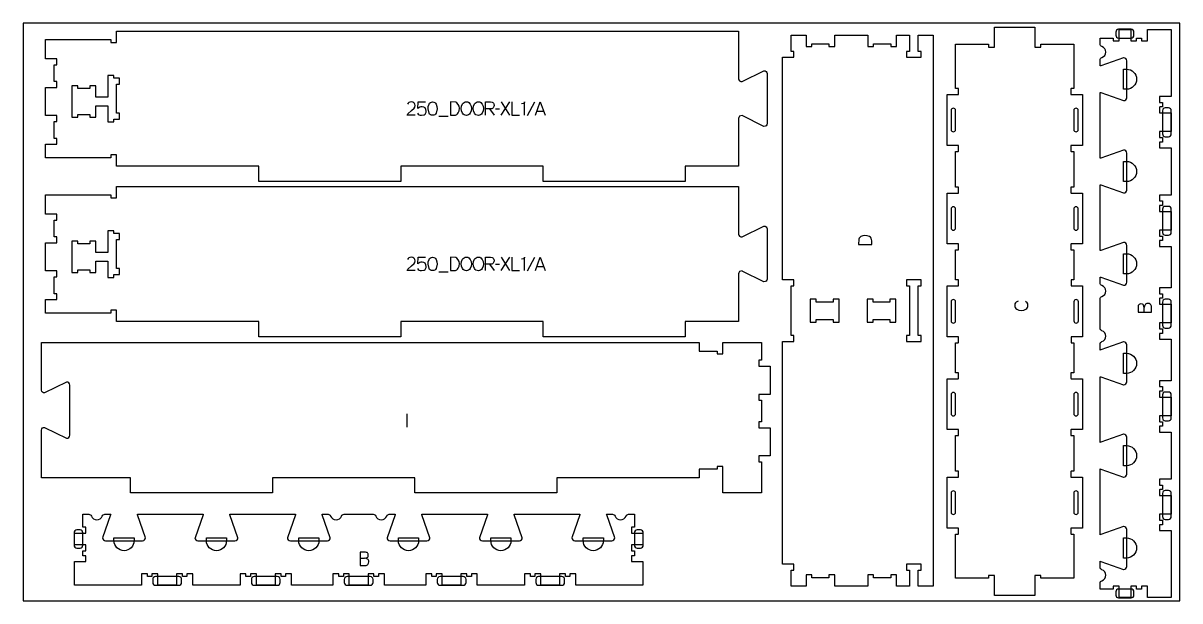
# Model space of a CAD drawing. Header units: millimetres. Extents: x -1220 to 1220, y -1930 to 4127.
# Drawn here: x -1220 to 1220, y 710 to 1930 of the extents above; entities that cross this region are included whole.
import ezdxf

# ---------------------------------------------------------------- set-up
doc = ezdxf.new("R2010")
doc.units = ezdxf.units.MM
for name, color, linetype, true_color in [('0_SHEET_SPRUCEPLY_2440X122', 1, 'Continuous', 0xff0000), ('1_ANYTOOL_1MMDEEP_LABELS_S', 2, 'Continuous', 0xffff00), ('3_ANYTOOL_CUTTHROUGH_INSID', 4, 'Continuous', 0x00ffff), ('4_ANYTOOL_CUTTHROUGH_OUTSI', 5, 'Continuous', 0x0000ff), ('5_ANYTOOL_HALF_MILL_9MM_IN', 3, 'Continuous', 0x00ff00)]:
    doc.layers.add(name, color=color, linetype=linetype, true_color=true_color)

msp = doc.modelspace()

# ---------------------------------------------------------------- linework, layer by layer
at = {"layer": '0_SHEET_SPRUCEPLY_2440X122'}
msp.add_lwpolyline([(-1220, 1930), (-1220, 710), (1220, 710), (1220, 1930)], close=True, dxfattribs=at)
at = {"layer": '1_ANYTOOL_1MMDEEP_LABELS_S'}
for p, q in [((-194.3, 1763.5), (-212, 1735.5)), ((-193.2, 1735.5), (-210.9, 1763.5)), ((-141.1, 1763.1), (-157.1, 1734.4)), ((-342.8, 1733.2), (-323.5, 1733.2)), ((-236.1, 1749), (-226.4, 1735.5)), ((-215.2, 1748.5), (-223.4, 1748.4)), ((-136.3, 1744.4), (-122.3, 1744.4)), ((-236.1, 1421), (-226.4, 1407.5)), ((-215.2, 1420.5), (-223.4, 1420.4)), ((-194.3, 1435.5), (-212, 1407.5)), ((-193.2, 1407.5), (-210.9, 1435.5)), ((-141.1, 1435.1), (-157.1, 1406.3)), ((-136.3, 1416.4), (-122.3, 1416.4)), ((-342.8, 1405.1), (-323.5, 1405.1)), ((-410.4, 1105.1, 0), (-410.4, 1077.1, 0))]:
    msp.add_line(p, q, dxfattribs=at)
for points in [[(-392.8, 1735.6), (-409.9, 1735.6), (-408.4, 1738.7), (-400.5, 1745.7), (-395.5, 1750.1), (-393.8, 1752.7), (-393.3, 1755.8), (-393.9, 1759.1), (-394.6, 1760.5), (-395.6, 1761.6), (-398.3, 1763), (-401.6, 1763.5), (-404.2, 1763.2), (-406.3, 1762.3), (-408.1, 1760.8), (-409.5, 1758.8)], [(-388.2, 1740), (-386.5, 1738), (-384.6, 1736.6), (-382.4, 1735.8), (-379.9, 1735.5), (-374.4, 1736.5), (-372.3, 1738), (-370.6, 1740.5), (-370, 1742.3), (-369.7, 1744.1), (-370.3, 1747.8), (-372, 1750.8), (-373.2, 1752), (-374.7, 1752.8), (-378.5, 1753.5), (-381, 1753.2), (-383.1, 1752.4), (-387.1, 1749.5), (-386.4, 1763.5), (-371.3, 1763.5)], [(-244.5, 1735.5), (-244.5, 1763.5), (-233.9, 1763.5), (-230.7, 1763.1), (-229.4, 1762.5), (-228.4, 1761.7), (-227.6, 1760.7), (-227, 1759.4), (-226.5, 1756.2), (-226.9, 1753.7), (-228.2, 1751.4), (-229.1, 1750.4), (-230.1, 1749.7), (-231.3, 1749.3), (-232.6, 1749.1), (-234.3, 1749), (-236.1, 1749), (-244.5, 1749)], [(-189.2, 1763.5), (-189.2, 1735.5), (-173.2, 1735.5)], [(-162.3, 1735.5), (-162.3, 1763.6), (-162.6, 1762.5), (-163.1, 1761.6), (-163.8, 1760.9), (-164.7, 1760.4), (-168.8, 1759.5)], [(-139.5, 1735.5), (-129.3, 1763.5), (-119, 1735.5)], [(-392.8, 1407.5), (-409.9, 1407.6), (-408.4, 1410.7), (-400.5, 1417.7), (-395.5, 1422.1), (-393.8, 1424.7), (-393.3, 1427.8), (-393.9, 1431.1), (-394.6, 1432.4), (-395.6, 1433.5), (-398.3, 1435), (-401.6, 1435.5), (-404.2, 1435.2), (-406.3, 1434.3), (-408.1, 1432.8), (-409.5, 1430.7)], [(-388.2, 1411.9), (-386.5, 1410), (-384.6, 1408.6), (-382.4, 1407.8), (-379.9, 1407.5), (-374.4, 1408.5), (-372.3, 1410), (-370.6, 1412.5), (-370, 1414.3), (-369.7, 1416.1), (-370.3, 1419.7), (-372, 1422.8), (-373.2, 1424), (-374.7, 1424.8), (-378.5, 1425.5), (-381, 1425.2), (-383.1, 1424.4), (-387.1, 1421.5), (-386.4, 1435.5), (-371.3, 1435.5)], [(-244.5, 1407.5), (-244.5, 1435.5), (-233.9, 1435.5), (-230.7, 1435), (-229.4, 1434.5), (-228.4, 1433.7), (-227.6, 1432.6), (-227, 1431.4), (-226.5, 1428.2), (-226.9, 1425.7), (-228.2, 1423.3), (-229.1, 1422.4), (-230.1, 1421.7), (-231.3, 1421.2), (-232.6, 1421.1), (-234.3, 1421), (-236.1, 1421), (-244.5, 1421)], [(-189.2, 1435.5), (-189.2, 1407.5), (-173.2, 1407.5)], [(-162.3, 1407.5), (-162.3, 1435.5), (-162.6, 1434.5), (-163.1, 1433.6), (-163.8, 1432.9), (-164.7, 1432.3), (-168.8, 1431.5)], [(-139.5, 1407.5), (-129.3, 1435.5), (-119, 1407.5)], [(1131.9, 1319.4), (1159.9, 1319.4), (1159.9, 1328.5), (1160, 1330.8), (1159.9, 1332.4), (1159.5, 1333.9), (1158.7, 1335.1), (1157.6, 1336.2), (1154.9, 1337.7), (1152, 1338.1), (1150.2, 1338), (1148.7, 1337.5), (1147.5, 1336.6), (1146.5, 1335.4), (1145.2, 1332.5), (1144.6, 1329.3)], [(1144.7, 1319.4), (1144.6, 1329.3), (1143.1, 1334.6), (1142.3, 1335.6), (1141.2, 1336.4), (1138, 1336.9), (1135.3, 1336.6), (1134.3, 1336.1), (1133.4, 1335.4), (1132.8, 1334.5), (1132.3, 1333.4), (1131.9, 1330.7), (1131.9, 1319.4)], [(-509.4, 800), (-499.6, 800.1), (-494.2, 801.6), (-493.2, 802.4), (-492.5, 803.5), (-491.9, 806.7), (-492.3, 809.4), (-492.8, 810.4), (-493.4, 811.3), (-494.3, 811.9), (-495.4, 812.4), (-498.1, 812.8), (-509.4, 812.8)], [(-509.4, 812.8), (-509.4, 784.8), (-500.4, 784.8), (-498, 784.7), (-496.4, 784.8), (-494.9, 785.2), (-493.7, 786), (-492.6, 787.1), (-491.2, 789.8), (-490.7, 792.7), (-490.9, 794.5), (-491.4, 796), (-492.2, 797.2), (-493.4, 798.2), (-496.3, 799.5), (-499.6, 800.1)]]:
    msp.add_lwpolyline(points, dxfattribs=at)
for points in [[(-356.3, 1763.8), (-353.8, 1763.4), (-351.7, 1762.3), (-350.1, 1760.7), (-348.8, 1758.7), (-347.3, 1754), (-346.9, 1749.2), (-348.9, 1739.9), (-350.1, 1737.9), (-351.7, 1736.4), (-353.8, 1735.6), (-356.3, 1735.3), (-358.9, 1735.6), (-360.9, 1736.4), (-362.6, 1737.9), (-363.8, 1740), (-365.7, 1749.2), (-365.3, 1754), (-363.8, 1758.8), (-362.6, 1760.7), (-360.9, 1762.3), (-358.9, 1763.4)], [(-318.7, 1763.5), (-318.7, 1735.5), (-310.7, 1735.6), (-307.9, 1735.9), (-305.5, 1736.8), (-303.6, 1738.3), (-302.1, 1740.3), (-300.3, 1745), (-299.7, 1750.2), (-300.2, 1754.5), (-302, 1758.4), (-305.3, 1761.9), (-307.2, 1762.9)], [(-284.7, 1763.8), (-282.1, 1763.5), (-279.9, 1762.4), (-276.7, 1759), (-274.9, 1754.3), (-274.3, 1749.4), (-274.9, 1744.6), (-276.9, 1739.8), (-278.3, 1737.8), (-280.2, 1736.3), (-282.4, 1735.4), (-285, 1735.1), (-287.7, 1735.4), (-290, 1736.3), (-291.8, 1737.8), (-293.3, 1739.9), (-295.3, 1744.8), (-295.9, 1749.6), (-295.2, 1754.7), (-293.2, 1759.3), (-291.7, 1761.3), (-289.7, 1762.7), (-287.4, 1763.6)], [(-259.5, 1763.8), (-256.9, 1763.5), (-254.7, 1762.4), (-251.5, 1759), (-249.7, 1754.3), (-249.1, 1749.4), (-249.8, 1744.6), (-251.7, 1739.8), (-253.2, 1737.8), (-255, 1736.3), (-257.2, 1735.4), (-259.8, 1735.1), (-262.5, 1735.4), (-264.8, 1736.3), (-266.7, 1737.8), (-268.2, 1739.9), (-270.1, 1744.8), (-270.7, 1749.6), (-270.1, 1754.7), (-268.1, 1759.3), (-266.5, 1761.3), (-264.6, 1762.7), (-262.2, 1763.6)], [(542, 1462.5), (570, 1462.5), (570, 1470.5), (569.6, 1473.4), (568.7, 1475.8), (567.3, 1477.7), (565.3, 1479.1), (560.5, 1481), (555.4, 1481.6), (551.1, 1481), (547.2, 1479.3), (543.6, 1476), (542.7, 1474)], [(-356.3, 1435.7), (-353.8, 1435.4), (-351.7, 1434.3), (-350.1, 1432.7), (-348.8, 1430.7), (-347.3, 1426), (-346.9, 1421.1), (-348.9, 1411.9), (-350.1, 1409.9), (-351.7, 1408.4), (-353.8, 1407.6), (-356.3, 1407.3), (-358.9, 1407.6), (-360.9, 1408.4), (-362.6, 1409.9), (-363.8, 1411.9), (-365.7, 1421.2), (-365.3, 1426), (-363.8, 1430.7), (-362.6, 1432.7), (-360.9, 1434.3), (-358.9, 1435.4)], [(-318.7, 1435.5), (-318.7, 1407.5), (-310.7, 1407.6), (-307.9, 1407.9), (-305.5, 1408.8), (-303.6, 1410.2), (-302.1, 1412.3), (-300.3, 1417), (-299.7, 1422.1), (-300.2, 1426.4), (-302, 1430.4), (-305.3, 1433.9), (-307.2, 1434.8)], [(-284.7, 1435.8), (-282.1, 1435.5), (-279.9, 1434.4), (-276.7, 1430.9), (-274.9, 1426.3), (-274.3, 1421.3), (-274.9, 1416.6), (-276.9, 1411.8), (-278.3, 1409.7), (-280.2, 1408.3), (-282.4, 1407.4), (-285, 1407.1), (-287.7, 1407.4), (-290, 1408.3), (-291.8, 1409.8), (-293.3, 1411.9), (-295.3, 1416.8), (-295.9, 1421.6), (-295.2, 1426.6), (-293.2, 1431.3), (-291.7, 1433.3), (-289.7, 1434.7), (-287.4, 1435.5)], [(-259.5, 1435.8), (-256.9, 1435.5), (-254.7, 1434.4), (-251.5, 1430.9), (-249.7, 1426.3), (-249.1, 1421.3), (-249.8, 1416.6), (-251.7, 1411.8), (-253.2, 1409.7), (-255, 1408.3), (-257.2, 1407.4), (-259.8, 1407.1), (-262.5, 1407.4), (-264.8, 1408.3), (-266.7, 1409.8), (-268.2, 1411.9), (-270.1, 1416.8), (-270.7, 1421.6), (-270.1, 1426.6), (-268.1, 1431.3), (-266.5, 1433.3), (-264.6, 1434.7), (-262.2, 1435.5)]]:
    msp.add_lwpolyline(points, close=True, dxfattribs=at)
msp.add_lwpolyline([(878.6, 1343.1, 0.131103), (873.6, 1339.6), (872.1, 1337), (871.6, 1333.9), (871.9, 1331.5), (872.7, 1329.4), (874.1, 1327.6), (876, 1326.1), (880.6, 1324.1), (885.6, 1323.5), (890.6, 1324.1), (895.2, 1326.1), (897.1, 1327.6), (898.5, 1329.5), (899.3, 1331.7), (899.6, 1334.2), (899.2, 1336.9), (898.1, 1339.1), (894.2, 1342.4)], format="xyb", dxfattribs=at)
at = {"layer": '3_ANYTOOL_CUTTHROUGH_INSID'}
for points in [[(-1023.3, 1813.8), (-1023.3, 1813.7), (-1028.8, 1813.7), (-1028.8, 1819.7), (-1041.3, 1819.7), (-1041.3, 1773.7), (-1066.8, 1773.7), (-1066.8, 1797.7), (-1079.3, 1797.7), (-1079.3, 1791.7), (-1104.8, 1791.7), (-1104.8, 1797.7), (-1117.3, 1797.7), (-1117.3, 1731.2), (-1104.8, 1731.2), (-1104.8, 1737.2), (-1079.3, 1737.2), (-1079.3, 1731.2), (-1066.8, 1731.2), (-1066.8, 1755.2), (-1041.3, 1755.2), (-1041.3, 1721.2), (-1028.8, 1721.2), (-1028.8, 1727.2), (-1022.8, 1727.2), (-1022.8, 1727.3), (-1016.8, 1727.3), (-1016.8, 1739.8), (-1022.8, 1739.8), (-1022.8, 1801.3), (-1016.8, 1801.3), (-1016.8, 1813.8)], [(-1023.3, 1485.8), (-1023.3, 1485.7), (-1028.8, 1485.7), (-1028.8, 1491.7), (-1041.3, 1491.7), (-1041.3, 1445.7), (-1066.8, 1445.7), (-1066.8, 1469.7), (-1079.3, 1469.7), (-1079.3, 1463.7), (-1104.8, 1463.7), (-1104.8, 1469.7), (-1117.3, 1469.7), (-1117.3, 1403.2), (-1104.8, 1403.2), (-1104.8, 1409.2), (-1079.3, 1409.2), (-1079.3, 1403.2), (-1066.8, 1403.2), (-1066.8, 1427.2), (-1041.3, 1427.2), (-1041.3, 1393.2), (-1028.8, 1393.2), (-1028.8, 1399.2), (-1022.8, 1399.2), (-1022.8, 1399.3), (-1016.8, 1399.3), (-1016.8, 1411.8), (-1022.8, 1411.8), (-1022.8, 1473.3), (-1016.8, 1473.3), (-1016.8, 1485.8)], [(674, 1257.9), (674, 1270.4), (668, 1270.4), (668, 1375.1), (674, 1375.1), (674, 1387.6), (643.5, 1387.6), (643.5, 1375.1), (649.5, 1375.1), (649.5, 1270.4), (643.5, 1270.4), (643.5, 1257.9)], [(488.5, 1347), (488.5, 1341), (453, 1341), (453, 1347), (440.5, 1347), (440.5, 1298.5), (453, 1298.5), (453, 1304.5), (488.5, 1304.5), (488.5, 1298.5), (501, 1298.5), (501, 1347)], [(608.5, 1347), (608.5, 1341), (573, 1341), (573, 1347), (560.5, 1347), (560.5, 1298.5), (573, 1298.5), (573, 1304.5), (608.5, 1304.5), (608.5, 1298.5), (621, 1298.5), (621, 1347)]]:
    msp.add_lwpolyline(points, close=True, dxfattribs=at)
for points in [[(746.8, 1745.4, 1), (737.3, 1745.4), (737.3, 1705.4, 1), (746.8, 1705.4)], [(996.3, 1745.4), (996.3, 1705.4, 1), (1005.8, 1705.4), (1005.8, 1745.4, 1)], [(746.8, 1537.4, 1), (737.3, 1537.4), (737.3, 1497.4, 1), (746.8, 1497.4)], [(996.3, 1537.4), (996.3, 1497.4, 1), (1005.8, 1497.4), (1005.8, 1537.4, 1)], [(746.8, 1341.4, 1), (737.3, 1341.4), (737.3, 1301.4, 1), (746.8, 1301.4)], [(996.4, 1341.4), (996.4, 1301.4, 1), (1005.9, 1301.4), (1005.9, 1341.4, 1)], [(746.8, 1145.4, 1), (737.3, 1145.4), (737.3, 1105.4, 1), (746.8, 1105.4)], [(996.3, 1145.4), (996.3, 1105.4, 1), (1005.8, 1105.4), (1005.8, 1145.4, 1)], [(746.8, 937.4, 1), (737.3, 937.4), (737.3, 897.4, 1), (746.8, 897.4)], [(996.3, 937.4), (996.3, 897.4, 1), (1005.8, 897.4), (1005.8, 937.4, 1)]]:
    msp.add_lwpolyline(points, format="xyb", close=True, dxfattribs=at)
at = {"layer": '4_ANYTOOL_CUTTHROUGH_OUTSI'}
for points in [[(-723, 1627.7), (-1022.8, 1627.7), (-1022.8, 1651.5, 0.414214), (-1023, 1651.7), (-1035, 1651.7, 0.414214), (-1035.3, 1651.5), (-1035.3, 1645.7), (-1172.8, 1645.7), (-1172.8, 1674.2), (-1149, 1674.2, 0.414214), (-1148.8, 1674.5), (-1148.8, 1686.5, 0.414214), (-1149, 1686.7), (-1154.8, 1686.7), (-1154.8, 1722.2), (-1149, 1722.2, 0.414214), (-1148.8, 1722.5), (-1148.8, 1734.5, 0.414214), (-1149, 1734.7), (-1172.8, 1734.7), (-1172.8, 1794.2), (-1149, 1794.2, 0.414214), (-1148.8, 1794.5), (-1148.8, 1806.5, 0.414214), (-1149, 1806.7), (-1154.8, 1806.7), (-1154.8, 1842.2), (-1149, 1842.2, 0.414214), (-1148.8, 1842.5), (-1148.8, 1854.5, 0.414214), (-1149, 1854.7), (-1172.8, 1854.7), (-1172.8, 1895.2), (-1035.3, 1895.2), (-1035.3, 1889.5, 0.414214), (-1035, 1889.2), (-1023, 1889.2, 0.414214), (-1022.8, 1889.5), (-1022.8, 1913.2), (289.2, 1913.2), (289.2, 1812.6, 0.463455), (296.5, 1806.4), (296.6, 1806.4), (342.6, 1829.1, -0.461531), (349.2, 1823.4), (349.2, 1717.6, -0.461531), (342.6, 1711.9), (296.6, 1734.6), (296.5, 1734.6, 0.463455), (289.2, 1728.4), (289.2, 1627.7), (177, 1627.7, 0.414214), (176.7, 1627.5), (176.7, 1595.7), (-122.8, 1595.7), (-122.8, 1627.5, 0.414214), (-123, 1627.7), (-423, 1627.7, 0.414214), (-423.3, 1627.5), (-423.3, 1595.7), (-722.8, 1595.7), (-722.8, 1627.5, 0.414214)], [(673.7, 775.1, 0.414214), (674, 775.3), (674, 787.3, 0.414214), (673.7, 787.6), (643.7, 787.6, 0.414214), (643.5, 787.3), (643.5, 775.3, 0.414214), (643.7, 775.1), (649.5, 775.1), (649.5, 741), (622, 741), (622, 764.7, 0.414206), (621.7, 765), (610.2, 765, 0.414221), (610, 764.7), (610, 759), (574, 759), (574, 764.7, 0.414214), (573.7, 765), (561.7, 765, 0.414214), (561.5, 764.7), (561.5, 741), (492, 741), (492, 764.7, 0.414214), (491.7, 765), (479.7, 765, 0.414214), (479.5, 764.7), (479.5, 759), (444, 759), (444, 764.7, 0.414214), (443.7, 765), (431.7, 765, 0.414214), (431.5, 764.7), (431.5, 741), (400, 741), (400, 775.1), (405.7, 775.1, 0.414214), (406, 775.3), (406, 787.3, 0.414214), (405.7, 787.6), (382, 787.6), (382, 1257.9), (405.7, 1257.9, 0.414214), (406, 1258.1), (406, 1270.1, 0.414214), (405.7, 1270.4), (400, 1270.4), (400, 1375.1), (405.7, 1375.1, 0.414214), (406, 1375.3), (406, 1387.3, 0.414214), (405.7, 1387.6), (382, 1387.6), (382, 1857.9), (405.7, 1857.9, 0.414214), (406, 1858.1), (406, 1870.1, 0.414214), (405.7, 1870.4), (400, 1870.4), (400, 1904.5), (431.5, 1904.5), (431.5, 1880.7, 0.414214), (431.7, 1880.5), (443.7, 1880.5, 0.414214), (444, 1880.7), (444, 1886.5), (479.5, 1886.5), (479.5, 1880.7, 0.414214), (479.7, 1880.5), (491.7, 1880.5, 0.414214), (492, 1880.7), (492, 1904.5), (561.5, 1904.5), (561.5, 1880.7, 0.414214), (561.7, 1880.5), (573.7, 1880.5, 0.414214), (574, 1880.7), (574, 1886.5), (610, 1886.5), (610, 1880.7, 0.414221), (610.2, 1880.5), (621.7, 1880.5, 0.414206), (622, 1880.7), (622, 1904.5), (649.5, 1904.5), (649.5, 1870.4), (643.7, 1870.4, 0.414214), (643.5, 1870.1), (643.5, 1858.1, 0.414214), (643.7, 1857.9), (673.7, 1857.9, 0.414214), (674, 1858.1), (674, 1870.1, 0.414214), (673.7, 1870.4), (668, 1870.4), (668, 1904.5), (699.5, 1904.5), (699.5, 741), (668, 741), (668, 775.1)], [(752.6, 851.2, 0.414214), (752.8, 851.4), (752.8, 863.4, 0.414214), (752.6, 863.7), (728.8, 863.7), (728.8, 971.2), (752.6, 971.2, 0.414214), (752.8, 971.4), (752.8, 983.4, 0.414214), (752.6, 983.7), (746.8, 983.7), (746.8, 1059.2), (752.6, 1059.2, 0.414214), (752.8, 1059.4), (752.8, 1071.4, 0.414214), (752.6, 1071.7), (728.8, 1071.7), (728.8, 1179.2), (752.6, 1179.2, 0.414214), (752.8, 1179.4), (752.8, 1191.4, 0.414214), (752.6, 1191.7), (746.8, 1191.7), (746.8, 1255.2), (752.6, 1255.2, 0.414214), (752.8, 1255.4), (752.8, 1267.4, 0.414214), (752.6, 1267.7), (728.8, 1267.7), (728.8, 1375.2), (752.6, 1375.2, 0.414214), (752.8, 1375.4), (752.8, 1387.4, 0.414214), (752.6, 1387.7), (746.8, 1387.7), (746.8, 1451.2), (752.6, 1451.2, 0.414214), (752.8, 1451.4), (752.8, 1463.4, 0.414214), (752.6, 1463.7), (728.8, 1463.7), (728.8, 1571.2), (752.6, 1571.2, 0.414214), (752.8, 1571.4), (752.8, 1583.4, 0.414214), (752.6, 1583.7), (746.8, 1583.7), (746.8, 1659.2), (752.6, 1659.2, 0.414214), (752.8, 1659.4), (752.8, 1671.4, 0.414214), (752.6, 1671.7), (728.8, 1671.7), (728.8, 1779.2), (752.6, 1779.2, 0.414214), (752.8, 1779.4), (752.8, 1791.4, 0.414214), (752.6, 1791.7), (746.8, 1791.7), (746.8, 1885.2), (816.3, 1885.2), (816.3, 1879.4, 0.414214), (816.6, 1879.2), (828.6, 1879.2, 0.414214), (828.8, 1879.4), (828.8, 1921.2), (914.3, 1921.2), (914.3, 1879.4, 0.414214), (914.6, 1879.2), (926.6, 1879.2, 0.414214), (926.8, 1879.4), (926.8, 1885.2), (996.3, 1885.2), (996.3, 1791.7), (990.6, 1791.7, 0.414214), (990.3, 1791.4), (990.3, 1779.4, 0.414214), (990.6, 1779.2), (1014.3, 1779.2), (1014.3, 1671.7), (990.6, 1671.7, 0.414214), (990.3, 1671.4), (990.3, 1659.4, 0.414214), (990.6, 1659.2), (996.3, 1659.2), (996.3, 1583.7), (990.6, 1583.7, 0.414214), (990.3, 1583.4), (990.3, 1571.4, 0.414214), (990.6, 1571.2), (1014.3, 1571.2), (1014.3, 1463.7), (990.6, 1463.7, 0.414214), (990.3, 1463.4), (990.3, 1451.4, 0.414214), (990.6, 1451.2), (996.3, 1451.2), (996.4, 1387.7), (990.6, 1387.7, 0.414214), (990.4, 1387.4), (990.4, 1375.4, 0.414214), (990.6, 1375.2), (1014.4, 1375.2), (1014.4, 1267.7), (990.6, 1267.7, 0.414214), (990.4, 1267.4), (990.4, 1255.4, 0.414214), (990.6, 1255.2), (996.4, 1255.2), (996.3, 1191.7), (990.6, 1191.7, 0.414214), (990.3, 1191.4), (990.3, 1179.4, 0.414214), (990.6, 1179.2), (1014.3, 1179.2), (1014.3, 1071.7), (990.6, 1071.7, 0.414214), (990.3, 1071.4), (990.3, 1059.4, 0.414214), (990.6, 1059.2), (996.3, 1059.2), (996.3, 983.7), (990.6, 983.7, 0.414214), (990.3, 983.4), (990.3, 971.4, 0.414214), (990.6, 971.2), (1014.3, 971.2), (1014.3, 863.7), (990.6, 863.7, 0.414214), (990.3, 863.4), (990.3, 851.4, 0.414214), (990.6, 851.2), (996.3, 851.2), (996.3, 757.7), (926.8, 757.7), (926.8, 763.4, 0.414214), (926.6, 763.7), (914.6, 763.7, 0.414214), (914.3, 763.4), (914.3, 721.7), (828.8, 721.7), (828.8, 763.4, 0.414214), (828.6, 763.7), (816.6, 763.7, 0.414214), (816.3, 763.4), (816.3, 757.7), (746.8, 757.7), (746.8, 851.2)], [(1051.8, 1886), (1051.8, 1898.4), (1079.3, 1898.4), (1079.3, 1892.6, 0.414214), (1079.5, 1892.4), (1091.5, 1892.4, 0.414214), (1091.8, 1892.6), (1091.8, 1916.4), (1116.3, 1916.4), (1116.3, 1892.6, 0.414214), (1116.5, 1892.4), (1128.5, 1892.4, 0.414214), (1128.8, 1892.6), (1128.8, 1898.4), (1139.3, 1898.4), (1139.3, 1892.6, 0.414214), (1139.5, 1892.4), (1151.5, 1892.4, 0.414214), (1151.8, 1892.6), (1151.8, 1916.4), (1201.3, 1916.4), (1201.3, 1774.9), (1177.5, 1774.9, 0.414214), (1177.3, 1774.6), (1177.3, 1762.6, 0.414214), (1177.5, 1762.4), (1183.3, 1762.4), (1183.3, 1752.9), (1177.5, 1752.9, 0.414214), (1177.3, 1752.6), (1177.3, 1740.6, 0.414214), (1177.5, 1740.4), (1201.3, 1740.4), (1201.3, 1700.9), (1177.5, 1700.9, 0.414214), (1177.3, 1700.6), (1177.3, 1688.6, 0.414214), (1177.5, 1688.4), (1183.3, 1688.4), (1183.3, 1678.9), (1177.5, 1678.9, 0.414214), (1177.3, 1678.6), (1177.3, 1666.6, 0.414214), (1177.5, 1666.4), (1201.3, 1666.4), (1201.3, 1566.9), (1177.5, 1566.9, 0.414214), (1177.3, 1566.6), (1177.3, 1554.6, 0.414214), (1177.5, 1554.4), (1183.3, 1554.4), (1183.3, 1544.9), (1177.5, 1544.9, 0.414214), (1177.3, 1544.6), (1177.3, 1532.6, 0.414214), (1177.5, 1532.4), (1201.3, 1532.4), (1201.3, 1492.9), (1177.5, 1492.9, 0.414214), (1177.3, 1492.6), (1177.3, 1480.6, 0.414214), (1177.5, 1480.4), (1183.3, 1480.4), (1183.3, 1470.9), (1177.5, 1470.9, 0.414214), (1177.3, 1470.6), (1177.3, 1458.6, 0.414214), (1177.5, 1458.4), (1201.3, 1458.4), (1201.3, 1370.9), (1177.5, 1370.9, 0.414214), (1177.3, 1370.6), (1177.3, 1358.6, 0.414214), (1177.5, 1358.4), (1183.3, 1358.4), (1183.3, 1348.9), (1177.5, 1348.9, 0.414214), (1177.3, 1348.6), (1177.3, 1336.6, 0.414214), (1177.5, 1336.4), (1201.3, 1336.4), (1201.3, 1296.9), (1177.5, 1296.9, 0.414214), (1177.3, 1296.6), (1177.3, 1284.6, 0.414214), (1177.5, 1284.4), (1183.3, 1284.4), (1183.3, 1274.9), (1177.5, 1274.9, 0.414214), (1177.3, 1274.6), (1177.3, 1262.6, 0.414214), (1177.5, 1262.4), (1201.3, 1262.4), (1201.3, 1174.9), (1177.5, 1174.9, 0.414214), (1177.3, 1174.6), (1177.3, 1162.6, 0.414214), (1177.5, 1162.4), (1183.3, 1162.4), (1183.3, 1152.9), (1177.5, 1152.9, 0.414214), (1177.3, 1152.6), (1177.3, 1140.6, 0.414214), (1177.5, 1140.4), (1201.3, 1140.4), (1201.3, 1100.9), (1177.5, 1100.9, 0.414214), (1177.3, 1100.6), (1177.3, 1088.6, 0.414214), (1177.5, 1088.4), (1183.3, 1088.4), (1183.3, 1078.9), (1177.5, 1078.9, 0.414214), (1177.3, 1078.6), (1177.3, 1066.6, 0.414214), (1177.5, 1066.4), (1201.3, 1066.4), (1201.3, 966.9), (1177.5, 966.9, 0.414214), (1177.3, 966.6), (1177.3, 954.6, 0.414214), (1177.5, 954.4), (1183.3, 954.4), (1183.3, 944.9), (1177.5, 944.9, 0.414214), (1177.3, 944.6), (1177.3, 932.6, 0.414214), (1177.5, 932.4), (1201.3, 932.4), (1201.3, 892.9), (1177.5, 892.9, 0.414214), (1177.3, 892.6), (1177.3, 880.6, 0.414214), (1177.5, 880.4), (1183.3, 880.4), (1183.3, 870.9), (1177.5, 870.9, 0.414214), (1177.3, 870.6), (1177.3, 858.6, 0.414214), (1177.5, 858.4), (1201.3, 858.4), (1201.3, 716.9), (1151.8, 716.9), (1151.8, 740.6, 0.414214), (1151.5, 740.9), (1139.5, 740.9, 0.414214), (1139.3, 740.6), (1139.3, 734.9), (1128.8, 734.9), (1128.8, 740.6, 0.414214), (1128.5, 740.9), (1116.5, 740.9, 0.414214), (1116.3, 740.6), (1116.3, 716.9), (1091.8, 716.9), (1091.8, 740.6, 0.414214), (1091.5, 740.9), (1079.5, 740.9, 0.414214), (1079.3, 740.6), (1079.3, 734.9), (1051.8, 734.9), (1051.8, 747.3, -0.317837), (1055.6, 752.7, 0.707107), (1055.6, 775.8, -0.317837), (1051.8, 781.2), (1051.8, 793.6), (1053.2, 793.4), (1101.4, 776.5), (1101.5, 776.5, 0.414214), (1107.8, 782.7), (1107.8, 860.7, 0.414214), (1101.5, 867), (1101.4, 867), (1053.2, 850.1), (1051.8, 849.8), (1051.8, 988.5), (1053.2, 988.3), (1101.4, 971.4), (1101.5, 971.4, 0.414214), (1107.8, 977.6), (1107.8, 1055.6, 0.414214), (1101.5, 1061.9), (1101.4, 1061.9), (1053.2, 1045), (1051.8, 1044.7), (1051.8, 1183.4), (1053.2, 1183.2), (1101.4, 1166.3), (1101.5, 1166.3, 0.414214), (1107.8, 1172.5), (1107.8, 1250.5, 0.414214), (1101.5, 1256.8), (1101.4, 1256.8), (1053.2, 1239.9), (1051.8, 1239.6), (1051.8, 1252, -0.317837), (1055.6, 1257.4, 0.707107), (1055.6, 1280.5, -0.317837), (1051.8, 1286), (1051.8, 1347.3, -0.317837), (1055.6, 1352.7, 0.707107), (1055.6, 1375.8, -0.317837), (1051.8, 1381.2), (1051.8, 1393.6), (1053.2, 1393.4), (1101.4, 1376.5), (1101.5, 1376.5, 0.414214), (1107.8, 1382.7), (1107.8, 1460.7, 0.414214), (1101.5, 1467), (1101.4, 1467), (1053.2, 1450.1), (1051.8, 1449.8), (1051.8, 1588.5), (1053.2, 1588.3), (1101.4, 1571.4), (1101.5, 1571.4, 0.414214), (1107.8, 1577.6), (1107.8, 1655.6, 0.414214), (1101.5, 1661.9), (1101.4, 1661.9), (1053.2, 1645), (1051.8, 1644.7), (1051.8, 1783.4), (1053.2, 1783.2), (1101.4, 1766.3), (1101.5, 1766.3, 0.414214), (1107.8, 1772.5), (1107.8, 1850.5, 0.414214), (1101.5, 1856.8), (1101.4, 1856.8), (1053.2, 1839.9), (1051.8, 1839.6), (1051.8, 1852, -0.317837), (1055.6, 1857.4, 0.707107), (1055.6, 1880.5, -0.317837)], [(-723, 1299.7), (-1022.8, 1299.7), (-1022.8, 1323.5, 0.414214), (-1023, 1323.7), (-1035, 1323.7, 0.414214), (-1035.3, 1323.5), (-1035.3, 1317.7), (-1172.8, 1317.7), (-1172.8, 1346.2), (-1149, 1346.2, 0.414214), (-1148.8, 1346.5), (-1148.8, 1358.5, 0.414214), (-1149, 1358.7), (-1154.8, 1358.7), (-1154.8, 1394.2), (-1149, 1394.2, 0.414214), (-1148.8, 1394.5), (-1148.8, 1406.5, 0.414214), (-1149, 1406.7), (-1172.8, 1406.7), (-1172.8, 1466.2), (-1149, 1466.2, 0.414214), (-1148.8, 1466.5), (-1148.8, 1478.5, 0.414214), (-1149, 1478.7), (-1154.8, 1478.7), (-1154.8, 1514.2), (-1149, 1514.2, 0.414214), (-1148.8, 1514.5), (-1148.8, 1526.5, 0.414214), (-1149, 1526.7), (-1172.8, 1526.7), (-1172.8, 1567.2), (-1035.3, 1567.2), (-1035.3, 1561.5, 0.414214), (-1035, 1561.2), (-1023, 1561.2, 0.414214), (-1022.8, 1561.5), (-1022.8, 1585.2), (289.2, 1585.2), (289.2, 1484.6, 0.463455), (296.5, 1478.4), (296.6, 1478.4), (342.6, 1501.1, -0.461531), (349.2, 1495.4), (349.2, 1389.6, -0.461531), (342.6, 1383.9), (296.6, 1406.5), (296.5, 1406.6, 0.463455), (289.2, 1400.4), (289.2, 1299.7), (177, 1299.7, 0.414214), (176.7, 1299.5), (176.7, 1267.7), (-122.8, 1267.7), (-122.8, 1299.5, 0.414214), (-123, 1299.7), (-423, 1299.7, 0.414214), (-423.3, 1299.5), (-423.3, 1267.7), (-722.8, 1267.7), (-722.8, 1299.5, 0.414214)], [(-1181.3, 1154.9), (-1181.3, 1255.5), (205.7, 1255.5), (205.7, 1237.8, 0.414214), (206, 1237.5), (243.7, 1237.5), (243.7, 1231.8, 0.414214), (244, 1231.5), (256, 1231.5, 0.414214), (256.2, 1231.8), (256.2, 1255.5), (337.7, 1255.5), (337.7, 1218), (332, 1218, 0.414214), (331.7, 1217.8), (331.7, 1205.8, 0.414214), (332, 1205.5), (355.7, 1205.5), (355.7, 1146), (332, 1146, 0.414214), (331.7, 1145.8), (331.7, 1133.8, 0.414214), (332, 1133.5), (337.7, 1133.5), (337.7, 1088), (332, 1088, 0.414214), (331.7, 1087.8), (331.7, 1075.8, 0.414214), (332, 1075.5), (355.7, 1075.5), (355.7, 1016), (332, 1016, 0.414214), (331.7, 1015.8), (331.7, 1003.8, 0.414214), (332, 1003.5), (337.7, 1003.5), (337.7, 938), (256.2, 938), (256.2, 993.8, 0.414214), (256, 994), (244, 994, 0.414214), (243.7, 993.8), (243.7, 988), (206, 988, 0.414214), (205.7, 987.8), (205.7, 970), (-94, 970, 0.414214), (-94.3, 969.8), (-94.3, 938), (-393.8, 938), (-393.8, 969.8, 0.414214), (-394, 970), (-694, 970, 0.414214), (-694.3, 969.8), (-694.3, 938), (-993.8, 938), (-993.8, 969.8, 0.414214), (-994, 970), (-1181.3, 970), (-1181.3, 1070.7, -0.461531), (-1174.6, 1076.4), (-1128.6, 1053.7), (-1128.6, 1053.7, 0.463455), (-1121.3, 1059.9), (-1121.3, 1165.7, 0.463455), (-1128.6, 1171.9), (-1128.6, 1171.8), (-1174.6, 1149.2, -0.461531)], [(57.1, 892.9), (69.5, 892.9), (69.5, 865.4), (63.8, 865.4, 0.414214), (63.5, 865.2), (63.5, 853.2, 0.414214), (63.8, 852.9), (87.5, 852.9), (87.5, 828.4), (63.8, 828.4, 0.414214), (63.5, 828.2), (63.5, 816.2, 0.414214), (63.8, 815.9), (69.5, 815.9), (69.5, 805.4), (63.8, 805.4, 0.414214), (63.5, 805.2), (63.5, 793.2, 0.414214), (63.8, 792.9), (87.5, 792.9), (87.5, 743.4), (-54, 743.4), (-54, 767.2, 0.414214), (-54.2, 767.4), (-66.2, 767.4, 0.414214), (-66.5, 767.2), (-66.5, 761.4), (-76, 761.4), (-76, 767.2, 0.414214), (-76.2, 767.4), (-88.2, 767.4, 0.414214), (-88.5, 767.2), (-88.5, 743.4), (-128, 743.4), (-128, 767.2, 0.414214), (-128.2, 767.4), (-140.2, 767.4, 0.414214), (-140.5, 767.2), (-140.5, 761.4), (-150, 761.4), (-150, 767.2, 0.414214), (-150.2, 767.4), (-162.2, 767.4, 0.414214), (-162.5, 767.2), (-162.5, 743.4), (-262, 743.4), (-262, 767.2, 0.414214), (-262.2, 767.4), (-274.2, 767.4, 0.414214), (-274.5, 767.2), (-274.5, 761.4), (-284, 761.4), (-284, 767.2, 0.414214), (-284.2, 767.4), (-296.2, 767.4, 0.414214), (-296.5, 767.2), (-296.5, 743.4), (-336, 743.4), (-336, 767.2, 0.414214), (-336.2, 767.4), (-348.2, 767.4, 0.414214), (-348.5, 767.2), (-348.5, 761.4), (-358, 761.4), (-358, 767.2, 0.414214), (-358.2, 767.4), (-370.2, 767.4, 0.414214), (-370.5, 767.2), (-370.5, 743.4), (-458, 743.4), (-458, 767.2, 0.414214), (-458.2, 767.4), (-470.2, 767.4, 0.414214), (-470.5, 767.2), (-470.5, 761.4), (-480, 761.4), (-480, 767.2, 0.414214), (-480.2, 767.4), (-492.2, 767.4, 0.414214), (-492.5, 767.2), (-492.5, 743.4), (-532, 743.4), (-532, 767.2, 0.414214), (-532.2, 767.4), (-544.2, 767.4, 0.414214), (-544.5, 767.2), (-544.5, 761.4), (-554, 761.4), (-554, 767.2, 0.414214), (-554.2, 767.4), (-566.2, 767.4, 0.414214), (-566.5, 767.2), (-566.5, 743.4), (-654, 743.4), (-654, 767.2, 0.414214), (-654.2, 767.4), (-666.2, 767.4, 0.414214), (-666.5, 767.2), (-666.5, 761.4), (-676, 761.4), (-676, 767.2, 0.414214), (-676.2, 767.4), (-688.2, 767.4, 0.414214), (-688.5, 767.2), (-688.5, 743.4), (-728, 743.4), (-728, 767.2, 0.414214), (-728.2, 767.4), (-740.2, 767.4, 0.414214), (-740.5, 767.2), (-740.5, 761.4), (-750, 761.4), (-750, 767.2, 0.414214), (-750.2, 767.4), (-762.2, 767.4, 0.414214), (-762.5, 767.2), (-762.5, 743.4), (-862, 743.4), (-862, 767.2, 0.414214), (-862.2, 767.4), (-874.2, 767.4, 0.414214), (-874.5, 767.2), (-874.5, 761.4), (-884, 761.4), (-884, 767.2, 0.414214), (-884.2, 767.4), (-896.2, 767.4, 0.414214), (-896.5, 767.2), (-896.5, 743.4), (-936, 743.4), (-936, 767.2, 0.414214), (-936.2, 767.4), (-948.2, 767.4, 0.414214), (-948.5, 767.2), (-948.5, 761.4), (-958, 761.4), (-958, 767.2, 0.414214), (-958.2, 767.4), (-970.2, 767.4, 0.414214), (-970.5, 767.2), (-970.5, 743.4), (-1112, 743.4), (-1112, 792.9), (-1088.2, 792.9, 0.414214), (-1088, 793.2), (-1088, 805.2, 0.414214), (-1088.2, 805.4), (-1094, 805.4), (-1094, 815.9), (-1088.2, 815.9, 0.414214), (-1088, 816.2), (-1088, 828.2, 0.414214), (-1088.2, 828.4), (-1112, 828.4), (-1112, 852.9), (-1088.2, 852.9, 0.414214), (-1088, 853.2), (-1088, 865.2, 0.414214), (-1088.2, 865.4), (-1094, 865.4), (-1094, 892.9), (-1081.6, 892.9, -0.317837), (-1076.1, 889.1, 0.707107), (-1053, 889.1, -0.317837), (-1047.6, 892.9), (-1035.2, 892.9), (-1035.4, 891.5), (-1052.3, 843.3), (-1052.4, 843.2, 0.414214), (-1046.1, 836.9), (-968.1, 836.9, 0.414214), (-961.9, 843.2), (-961.9, 843.3), (-978.8, 891.6), (-979, 892.9), (-840.3, 892.9), (-840.5, 891.5), (-857.4, 843.3), (-857.5, 843.2, 0.414214), (-851.2, 836.9), (-773.2, 836.9, 0.414214), (-767, 843.2), (-767, 843.3), (-783.9, 891.6), (-784.1, 892.9), (-645.4, 892.9), (-645.6, 891.5), (-662.5, 843.3), (-662.6, 843.2, 0.414214), (-656.3, 836.9), (-578.3, 836.9, 0.414214), (-572.1, 843.2), (-572.1, 843.3), (-589, 891.6), (-589.2, 892.9), (-576.8, 892.9, -0.317837), (-571.4, 889.1, 0.707107), (-548.3, 889.1, -0.317837), (-542.9, 892.9), (-481.6, 892.9, -0.317837), (-476.1, 889.1, 0.707107), (-453, 889.1, -0.317837), (-447.6, 892.9), (-435.2, 892.9), (-435.4, 891.5), (-452.3, 843.3), (-452.4, 843.2, 0.414214), (-446.1, 836.9), (-368.1, 836.9, 0.414214), (-361.9, 843.2), (-361.9, 843.3), (-378.8, 891.6), (-379, 892.9), (-240.3, 892.9), (-240.5, 891.5), (-257.4, 843.3), (-257.5, 843.2, 0.414214), (-251.2, 836.9), (-173.2, 836.9, 0.414214), (-167, 843.2), (-167, 843.3), (-183.9, 891.6), (-184.1, 892.9), (-45.4, 892.9), (-45.6, 891.5), (-62.5, 843.3), (-62.6, 843.2, 0.414214), (-56.3, 836.9), (21.7, 836.9, 0.414214), (27.9, 843.2), (27.9, 843.3), (11, 891.6), (10.8, 892.9), (23.2, 892.9, -0.317837), (28.6, 889.1, 0.707107), (51.7, 889.1, -0.317837)]]:
    msp.add_lwpolyline(points, format="xyb", close=True, dxfattribs=at)
at = {"layer": '5_ANYTOOL_HALF_MILL_9MM_IN'}
for points in [[(1090.9, 1916.9, 0.414214), (1084.9, 1910.9), (1084.9, 1904.4, 0.414214), (1090.9, 1898.4), (1117.1, 1898.4, 0.414214), (1123.1, 1904.4), (1123.1, 1910.9, 0.414214), (1117.1, 1916.9)], [(1107.5, 1832.8, -1), (1107.5, 1790.3), (1101.3, 1790.3), (1101.3, 1832.8)], [(1189.3, 1751, 0.414214), (1183.3, 1745), (1183.3, 1696.2, 0.414214), (1189.3, 1690.2), (1195.8, 1690.2, 0.414214), (1201.8, 1696.2), (1201.8, 1745, 0.414214), (1195.8, 1751)], [(1107.5, 1637.9, -1), (1107.5, 1595.4), (1101.3, 1595.4), (1101.3, 1637.9)], [(1189.3, 1543, 0.414214), (1183.3, 1537), (1183.3, 1488.2, 0.414214), (1189.3, 1482.2), (1195.8, 1482.2, 0.414214), (1201.8, 1488.2), (1201.8, 1537, 0.414214), (1195.8, 1543)], [(1107.5, 1443, -1), (1107.5, 1400.5), (1101.3, 1400.5), (1101.3, 1443)], [(1189.3, 1347, 0.414214), (1183.3, 1341), (1183.3, 1292.2, 0.414214), (1189.3, 1286.2), (1195.8, 1286.2, 0.414214), (1201.8, 1292.2), (1201.8, 1341, 0.414214), (1195.8, 1347)], [(1107.5, 1232.8, -1), (1107.5, 1190.3), (1101.3, 1190.3), (1101.3, 1232.8)], [(1189.3, 1151, 0.414214), (1183.3, 1145), (1183.3, 1096.2, 0.414214), (1189.3, 1090.2), (1195.8, 1090.2, 0.414214), (1201.8, 1096.2), (1201.8, 1145, 0.414214), (1195.8, 1151)], [(1107.5, 1037.9, -1), (1107.5, 995.4), (1101.3, 995.4), (1101.3, 1037.9)], [(1189.3, 943, 0.414214), (1183.3, 937), (1183.3, 888.2, 0.414214), (1189.3, 882.2), (1195.8, 882.2, 0.414214), (1201.8, 888.2), (1201.8, 937, 0.414214), (1195.8, 943)], [(-1106.5, 859.8, 0.414214), (-1112.5, 853.8), (-1112.5, 827.6, 0.414214), (-1106.5, 821.6), (-1100, 821.6, 0.414214), (-1094, 827.6), (-1094, 853.8, 0.414214), (-1100, 859.8)], [(75.5, 859.8, 0.414214), (69.5, 853.8), (69.5, 827.6, 0.414214), (75.5, 821.6), (82, 821.6, 0.414214), (88, 827.6), (88, 853.8, 0.414214), (82, 859.8)], [(-985.9, 837.2, -1), (-1028.4, 837.2), (-1028.4, 843.4), (-985.9, 843.4)], [(-791, 837.2, -1), (-833.5, 837.2), (-833.5, 843.4), (-791, 843.4)], [(-596.1, 837.2, -1), (-638.6, 837.2), (-638.6, 843.4), (-596.1, 843.4)], [(-385.9, 837.2, -1), (-428.4, 837.2), (-428.4, 843.4), (-385.9, 843.4)], [(-191, 837.2, -1), (-233.5, 837.2), (-233.5, 843.4), (-191, 843.4)], [(3.9, 837.2, -1), (-38.6, 837.2), (-38.6, 843.4), (3.9, 843.4)], [(1107.5, 843, -1), (1107.5, 800.5), (1101.3, 800.5), (1101.3, 843)], [(-940.6, 761.4, 0.414214), (-946.6, 755.4), (-946.6, 748.9, 0.414214), (-940.6, 742.9), (-891.8, 742.9, 0.414214), (-885.8, 748.9), (-885.8, 755.4, 0.414214), (-891.8, 761.4)], [(-732.6, 761.4, 0.414214), (-738.6, 755.4), (-738.6, 748.9, 0.414214), (-732.6, 742.9), (-683.8, 742.9, 0.414214), (-677.8, 748.9), (-677.8, 755.4, 0.414214), (-683.8, 761.4)], [(-536.6, 761.4, 0.414214), (-542.6, 755.4), (-542.6, 748.9, 0.414214), (-536.6, 742.9), (-487.8, 742.9, 0.414214), (-481.8, 748.9), (-481.8, 755.4, 0.414214), (-487.8, 761.4)], [(-340.6, 761.4, 0.414214), (-346.6, 755.4), (-346.6, 748.9, 0.414214), (-340.6, 742.9), (-291.8, 742.9, 0.414214), (-285.8, 748.9), (-285.8, 755.4, 0.414214), (-291.8, 761.4)], [(-132.6, 761.4, 0.414214), (-138.6, 755.4), (-138.6, 748.9, 0.414214), (-132.6, 742.9), (-83.8, 742.9, 0.414214), (-77.8, 748.9), (-77.8, 755.4, 0.414214), (-83.8, 761.4)], [(1090.9, 734.9, 0.414214), (1084.9, 728.9), (1084.9, 722.4, 0.414214), (1090.9, 716.4), (1117.1, 716.4, 0.414214), (1123.1, 722.4), (1123.1, 728.9, 0.414214), (1117.1, 734.9)]]:
    msp.add_lwpolyline(points, format="xyb", close=True, dxfattribs=at)

doc.saveas('drawing.dxf')
